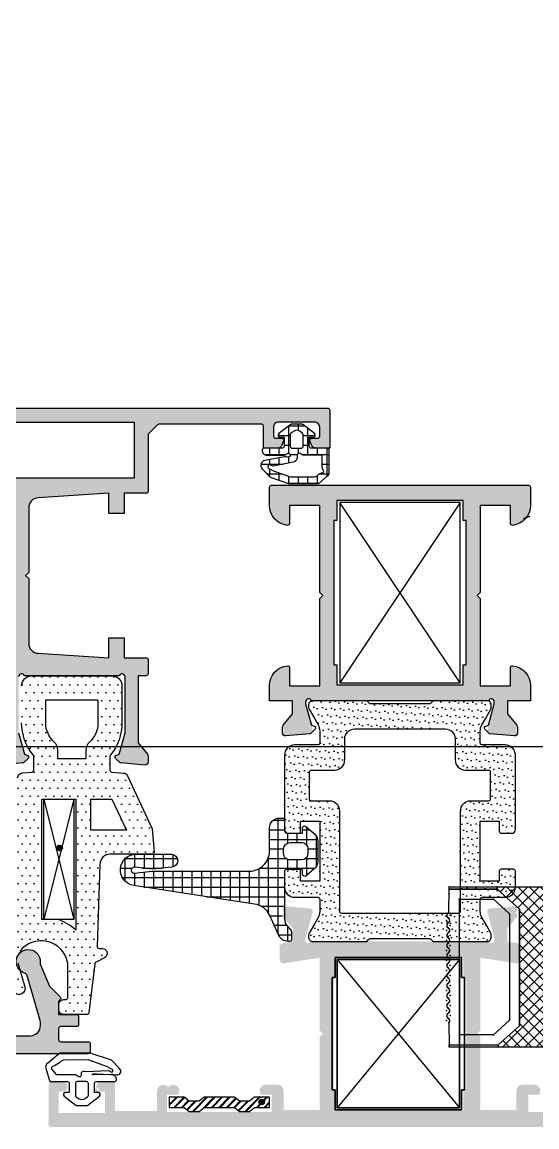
# Model space of a CAD drawing. Header units: inches. Extents: x 21 to 38546, y 13 to 15001.
# Drawn here: x 4541.56 to 4546.69, y 963.29 to 974.31 of the extents above; entities that cross this region are included whole.
import ezdxf

# ---------------------------------------------------------------- set-up
doc = ezdxf.new("R2010")
doc.units = ezdxf.units.IN
doc.header["$MEASUREMENT"] = 0
doc.set_wipeout_variables(frame=1)
for name, color, linetype, lineweight in [('Z_MİM_-KM-GLAZ', 8, 'Continuous', 25), ('Z_MİM_-KM-IZO-THERMAL', 8, 'Continuous', 25), ('Z_MİM_-KM-PAINT', 8, 'Continuous', 25), ('Z_MİM_-KM-WALL-PLASTER', 8, 'Continuous', 25), ('Z_MİM_1', 8, 'Continuous', 25), ('Z_MİM_Aksesuar', 8, 'Continuous', 25), ('Z_MİM_aksesuar_k', 8, 'Continuous', 25), ('Z_MİM_ALUMINIUM', 8, 'Continuous', 25), ('Z_MİM_fitiller_k', 8, 'Continuous', 25), ('Z_MİM_hatch_k', 8, 'Continuous', 25), ('Z_MİM_PROFIL', 8, 'Continuous', 25), ('Z_MİM_yazı_numara_k', 8, 'Continuous', 25)]:
    doc.layers.add(name, color=color, linetype=linetype, lineweight=lineweight)

# ---------------------------------------------------------------- blocks, each defined once
blk = doc.blocks.new('klips detay')
at = {"layer": 'Z_MİM_Aksesuar'}
h = blk.add_hatch(dxfattribs=at)
h.set_pattern_fill('ANSI37', color=256, scale=0.25, angle=-90, style=0)
h.set_pattern_definition([(315, (-4779.5639, 8940.09785), (0.56126601, 0.56126601), []), (45, (-4779.5639, 8940.09785), (-0.56126601, 0.56126601), [])])
h.paths.add_polyline_path([(0, -4.46), (0, 0), (-20.1, 0), (-20.1, -0.25), (-18, -2.14), (-18, -13.77), (-20.2, -15.75), (-20.2, -16), (0, -16), (0, -11.46), (-13.84, -11.46), (-13.9, -11.46), (-13.9, -4.46)])
blk.add_line((-25, -16), (-20.2, -16))
at = {"linetype": 'Continuous'}
for p in [(-20.59, -1.25), (-19, -2.69), (-19, -13.31), (-19, -13.31), (-18, -13.77), (-18, -13.77), (-25, -15.25), (-25, -15.25), (-25, -16), (-20.2, -16), (-20.2, -16)]:
    blk.add_point(p, dxfattribs=at)
at = {"layer": 'Z_MİM_Aksesuar'}
for p, q in [((-25.02, -2.47), (-25, -0.25)), ((-25, -0.25), (-20.1, -0.25)), ((-20.1, -0.25), (-18, -2.14)), ((-20.59, -1.25), (-24.01, -1.25)), ((-24.01, -14.75), (-24.01, -1.25)), ((-19, -2.69), (-20.59, -1.25)), ((-18, -2.14), (-18, -13.77)), ((-18, -13.77), (-18, -2.14)), ((-25.12, -2.94), (-25.05, -2.87)), ((-19, -13.31), (-19, -2.69)), ((-25.02, -3.47), (-25.13, -3.36)), ((-25.02, -4.47), (-25.13, -4.36)), ((-25.12, -3.94), (-25.05, -3.87)), ((-25.02, -5.47), (-25.13, -5.36)), ((-25.12, -4.94), (-25.05, -4.87)), ((-25.02, -6.47), (-25.13, -6.36)), ((-25.02, -6.47), (-25.13, -6.36)), ((-25.12, -5.94), (-25.05, -5.87)), ((-25.12, -5.94), (-25.05, -5.87)), ((-25.02, -7.47), (-25.13, -7.36)), ((-25.02, -7.47), (-25.13, -7.36)), ((-25.12, -6.94), (-25.05, -6.87)), ((-25.12, -6.94), (-25.05, -6.87)), ((-25.02, -8.47), (-25.13, -8.36)), ((-25.12, -7.94), (-25.05, -7.87)), ((-25.02, -9.47), (-25.13, -9.36)), ((-25.12, -8.94), (-25.05, -8.87)), ((-25.12, -9.94), (-25.05, -9.87)), ((-25.02, -10.47), (-25.13, -10.36)), ((-25.12, -10.94), (-25.05, -10.87)), ((-25.02, -11.47), (-25.13, -11.36)), ((-25.12, -11.94), (-25.05, -11.87)), ((-25.02, -12.47), (-25.13, -12.36)), ((-25.12, -12.94), (-25.05, -12.87)), ((-25.02, -13.47), (-25.13, -13.36)), ((-25.02, -13.47), (-25, -15.75)), ((-20.59, -14.75), (-19, -13.31)), ((-18, -13.77), (-20.2, -15.75)), ((-20.2, -15.75), (-18, -13.77)), ((-24.01, -14.75), (-20.59, -14.75)), ((-25, -15.75), (-20.2, -15.75))]:
    blk.add_line(p, q, dxfattribs=at)
for points in [[(0, -4.46), (0, 0), (-20.1, 0), (-20.1, -0.25), (-18, -2.14), (-18, -13.77), (-20.2, -15.75), (-20.2, -16), (0, -16), (0, -11.46), (-13.84, -11.46), (-13.9, -11.46), (-13.9, -4.46), (0, -4.46)], [(0, -4.46), (-13.9, -4.46), (-13.9, -11.46), (0, -11.46)]]:
    blk.add_lwpolyline(points, dxfattribs=at)
for centre, start, end in [((-24.91, -3.15), 134.9638, 223.5399), ((-25.26, -2.65), 314.9638, 37.8313), ((-24.91, -4.15), 134.9638, 223.5399), ((-25.26, -3.65), 314.9638, 37.8313), ((-24.91, -5.15), 134.9638, 223.5399), ((-25.26, -4.65), 314.9638, 37.8313), ((-25.26, -5.65), 314.9638, 37.8313), ((-25.26, -5.65), 314.9638, 37.8313), ((-24.91, -6.15), 134.9638, 223.5399), ((-24.91, -6.15), 134.9638, 223.5399), ((-25.26, -6.65), 314.9638, 37.8313), ((-25.26, -6.65), 314.9638, 37.8313), ((-24.91, -7.15), 134.9638, 223.5399), ((-24.91, -7.15), 134.9638, 223.5399), ((-25.26, -7.65), 314.9638, 37.8313), ((-24.91, -8.15), 134.9638, 223.5399), ((-25.26, -8.65), 314.9638, 37.8313), ((-24.91, -9.15), 134.9638, 223.5399), ((-25.26, -9.65), 314.9638, 37.8313), ((-24.91, -10.15), 134.9638, 223.5399), ((-24.91, -11.15), 134.9638, 223.5399), ((-25.26, -10.65), 314.9638, 37.8313), ((-24.91, -12.15), 134.9638, 223.5399), ((-25.26, -11.65), 314.9638, 37.8313), ((-24.91, -13.15), 134.9638, 223.5399), ((-25.26, -12.65), 314.9638, 37.8313)]:
    blk.add_arc(centre, 0.3, start, end, dxfattribs=at)
for p in [(-24.01, -1.25), (-25.26, -2.65), (-25.26, -2.65), (-25.12, -2.94), (-25.12, -2.94), (-25.05, -2.87), (-25.05, -2.87), (-25.02, -2.47), (-25.02, -2.47), (-24.91, -3.15), (-24.91, -3.15), (-25.26, -3.65), (-25.26, -3.65), (-25.13, -3.36), (-25.13, -3.36), (-25.13, -4.36), (-25.13, -4.36), (-25.12, -3.94), (-25.12, -3.94), (-25.05, -3.87), (-25.05, -3.87), (-25.02, -3.47), (-25.02, -3.47), (-24.91, -4.15), (-24.91, -4.15), (-25.26, -4.65), (-25.26, -4.65), (-25.13, -5.36), (-25.13, -5.36), (-25.12, -4.94), (-25.12, -4.94), (-25.05, -4.87), (-25.05, -4.87), (-25.02, -4.47), (-25.02, -4.47), (-25.02, -5.47), (-25.02, -5.47), (-25.02, -5.47), (-24.91, -5.15), (-24.91, -5.15), (-24.91, -5.15), (-24.91, -5.15), (-25.26, -5.65), (-25.26, -5.65), (-25.26, -5.65), (-25.26, -5.65), (-25.26, -5.65), (-25.26, -5.65), (-25.26, -5.65), (-25.13, -6.36), (-25.13, -6.36), (-25.13, -6.36), (-25.12, -5.94), (-25.12, -5.94), (-25.12, -5.94), (-25.05, -5.87), (-25.05, -5.87), (-25.05, -5.87), (-25.02, -6.47), (-25.02, -6.47), (-25.02, -6.47), (-24.91, -6.15), (-24.91, -6.15), (-24.91, -6.15), (-24.91, -6.15), (-24.91, -6.15), (-24.91, -6.15), (-24.91, -6.15), (-25.26, -6.65), (-25.26, -6.65), (-25.26, -6.65), (-25.26, -6.65), (-25.26, -6.65), (-25.26, -6.65), (-25.26, -6.65), (-25.26, -7.65), (-25.26, -7.65), (-25.26, -7.65), (-25.26, -7.65), (-25.13, -7.36), (-25.13, -7.36), (-25.13, -7.36), (-25.12, -6.94), (-25.12, -6.94), (-25.12, -6.94), (-25.05, -6.87), (-25.05, -6.87), (-25.05, -6.87), (-25.02, -7.47), (-25.02, -7.47), (-25.02, -7.47), (-24.91, -7.15), (-24.91, -7.15), (-24.91, -7.15), (-24.91, -7.15), (-24.91, -7.15), (-24.91, -7.15), (-24.91, -7.15), (-25.26, -8.65), (-25.26, -8.65), (-25.26, -8.65), (-25.26, -8.65), (-25.13, -8.36), (-25.13, -8.36), (-25.12, -7.94), (-25.12, -7.94), (-25.05, -7.87), (-25.05, -7.87), (-25.02, -8.47), (-25.02, -8.47), (-24.91, -8.15), (-24.91, -8.15), (-24.91, -8.15), (-24.91, -8.15), (-25.26, -9.65), (-25.26, -9.65), (-25.13, -9.36), (-25.13, -9.36), (-25.12, -8.94), (-25.12, -8.94), (-25.05, -8.87), (-25.05, -8.87), (-25.05, -9.87), (-25.05, -9.87), (-25.02, -9.47), (-25.02, -9.47), (-24.91, -9.15), (-24.91, -9.15), (-24.91, -9.15), (-24.91, -9.15), (-25.26, -10.65), (-25.26, -10.65), (-25.26, -10.65), (-25.26, -10.65), (-25.13, -10.36), (-25.13, -10.36), (-25.12, -9.94), (-25.12, -9.94), (-25.12, -10.94), (-25.12, -10.94), (-25.05, -10.87), (-25.05, -10.87), (-25.02, -10.47), (-25.02, -10.47), (-24.91, -10.15), (-24.91, -10.15), (-24.91, -10.15), (-24.91, -10.15), (-24.01, -10), (-25.26, -11.65), (-25.26, -11.65), (-25.26, -11.65), (-25.26, -11.65), (-25.13, -11.36), (-25.13, -11.36), (-25.12, -11.94), (-25.12, -11.94), (-25.05, -11.87), (-25.05, -11.87), (-25.02, -11.47), (-25.02, -11.47), (-24.91, -11.15), (-24.91, -11.15), (-24.91, -11.15), (-24.91, -11.15), (-24.91, -11.15), (-24.91, -11.15), (-24.91, -11.15), (-24.91, -11.15), (-25.26, -12.65), (-25.26, -12.65), (-25.26, -12.65), (-25.26, -12.65), (-25.13, -12.36), (-25.13, -12.36), (-25.12, -12.94), (-25.12, -12.94), (-25.05, -12.87), (-25.05, -12.87), (-25.02, -12.47), (-25.02, -12.47), (-24.91, -12.15), (-24.91, -12.15), (-24.91, -12.15), (-24.91, -12.15), (-24.91, -12.15), (-24.91, -12.15), (-24.91, -12.15), (-24.91, -12.15), (-24.91, -13.15), (-24.91, -13.15), (-24.91, -13.15), (-24.91, -13.15), (-24.01, -14.75), (-20.59, -14.75)]:
    blk.add_point(p, dxfattribs=at)
at = {"layer": 'Z_MİM_ALUMINIUM'}
for p, q in [((-20.1, 0), (-25, 0)), ((-25, 0), (-25, -0.25)), ((-20.1, -0.25), (-20.1, 0)), ((-25, -0.25), (-20.1, -0.25)), ((-20.2, -15.75), (-25, -15.75)), ((-25, -15.75), (-25, -16)), ((-20.2, -16), (-20.2, -15.75))]:
    blk.add_line(p, q, dxfattribs=at)
blk = doc.blocks.new('-KM-AL5 140_164')
blk.add_wipeout([(151.488, -34.02), (151.726, -15.48), (149.45, -15.45), (149.45, 7.15), (9.45, 7.15), (9.45, -15.45), (7.398, -15.45), (7.567, -34.061)])
h = blk.add_hatch()
h.set_pattern_fill('ANSI31', color=256, scale=0.016667, angle=270, style=0)
h.set_pattern_definition([(45, (80.1448, -105.584917), (0.037417734, -0.037417734), [])])
h.paths.add_polyline_path([(76.722, -34.05), (76.722, -33.95), (76.572, -33.95), (76.522, -33.99), (76.422, -33.99), (76.372, -33.95), (76.072, -33.95), (76.022, -33.99), (75.922, -33.99), (75.872, -33.95), (75.722, -33.95), (75.722, -34.05), (75.872, -34.05), (75.922, -34.09), (76.022, -34.09), (76.072, -34.05), (76.372, -34.05), (76.422, -34.09), (76.522, -34.09), (76.572, -34.05)])
h = blk.add_hatch()
h.set_pattern_fill('ANSI31', color=256, scale=0.016667, angle=90, style=0)
h.set_pattern_definition([(225, (168.53543, 32.41075), (-0.037417734, 0.037417734), [])])
h.paths.add_polyline_path([(76.722, -34.05), (76.722, -33.95), (76.572, -33.95), (76.522, -33.99), (76.422, -33.99), (76.372, -33.95), (76.072, -33.95), (76.022, -33.99), (75.922, -33.99), (75.872, -33.95), (75.722, -33.95), (75.722, -34.05), (75.872, -34.05), (75.922, -34.09), (76.022, -34.09), (76.072, -34.05), (76.372, -34.05), (76.422, -34.09), (76.522, -34.09), (76.572, -34.05)])
at = {"layer": 'Z_MİM_fitiller_k'}
h = blk.add_hatch(dxfattribs=at)
h.set_pattern_fill('NET', color=256, scale=0.03, angle=180, style=0)
h.set_pattern_definition([(180, (162.23452, 51.37497), (0, -0.09525), []), (270, (162.23452, 51.37497), (0.09525, 0), [])])
h.paths.add_polyline_path([(75.371, -31.838, -0.938467), (75.396, -31.525), (75.744, -31.525, -1), (75.744, -31.653), (75.554, -31.673), (75.379, -31.655, 1.05449), (75.372, -31.714), (75.554, -31.695, -0.025541), (75.575, -31.694), (76.522, -31.694, 0.414214), (76.722, -31.494), (76.722, -31.264, -0.414214), (76.822, -31.164), (76.852, -31.164, -0.414214), (76.872, -31.184), (76.872, -31.294, 0.392414), (76.891, -31.314, 0.010057), (76.892, -31.315), (77.012, -31.315, 0.079637), (77.018, -31.314), (77.052, -31.314), (77.052, -31.263, -0.612814), (77.084, -31.247), (77.167, -31.318, -0.219402), (77.202, -31.394), (77.202, -31.596, -0.219402), (77.167, -31.672), (77.084, -31.743, -0.612814), (77.052, -31.727), (77.052, -31.676), (77.018, -31.676, 0.07964), (77.012, -31.675), (76.892, -31.675, 0.414214), (76.872, -31.695), (76.872, -32.047, 0.317837), (76.852, -32.075), (76.852, -32.134, 0.175452), (76.859, -32.154), (76.872, -32.169), (76.872, -32.172, 0.175452), (76.895, -32.236), (76.938, -32.287, -0.175452), (76.942, -32.299), (76.942, -32.374, -0.414214), (76.922, -32.394), (76.907, -32.394, -0.293333), (76.816, -32.336), (76.725, -32.137, 0.252372), (76.574, -32.022)])
h.paths.add_polyline_path([(76.927, -31.582), (77.039, -31.582, 0.414213), (77.104, -31.517), (77.104, -31.517), (77.104, -31.473, 0.414214), (77.039, -31.408), (76.927, -31.408, 0.414213), (76.862, -31.473), (76.862, -31.517, 0.414214)], flags=16)
at = {"layer": 'Z_MİM_hatch_k'}
h = blk.add_hatch(color=256, dxfattribs=at)
h.paths.add_polyline_path([(75.512, -29.585, 0.414214), (75.492, -29.565), (75.272, -29.565), (75.272, -29.365), (75.122, -29.365), (75.122, -29.565), (74.416, -29.521, -0.396047), (74.322, -29.421), (74.322, -28.775), (74.292, -28.745), (74.322, -28.715), (74.322, -28.069, -0.396047), (74.416, -27.969), (75.122, -27.925), (75.122, -28.125), (75.272, -28.125), (75.272, -27.925), (75.492, -27.925, 0.414214), (75.512, -27.905), (75.512, -27.336), (75.6, -27.247, -0.200592), (75.628, -27.235), (76.642, -27.235, -0.414214), (76.662, -27.255), (76.662, -27.475), (76.799, -27.475, 0.312902), (76.846, -27.443), (76.861, -27.402, 0.523343), (76.842, -27.375), (76.782, -27.375, -0.414214), (76.762, -27.355), (76.762, -27.265, -0.414214), (76.812, -27.215), (77.172, -27.215, -0.414214), (77.222, -27.265), (77.222, -27.355, -0.414214), (77.202, -27.375), (77.142, -27.375, 0.523343), (77.123, -27.402), (77.139, -27.443, 0.312902), (77.185, -27.475), (77.297, -27.475), (77.322, -27.475), (77.322, -27.095, 0.414214), (77.302, -27.075), (72.392, -27.075, 0.414214), (72.292, -27.175), (72.292, -29.735, 0.414214), (72.312, -29.755), (72.412, -29.755, 0.414214), (72.432, -29.735), (72.432, -29.705), (72.692, -29.705, -0.414214), (72.712, -29.725), (72.712, -30.015, -0.414214), (72.692, -30.035), (72.432, -30.035), (72.432, -29.965, 0.57735), (72.402, -29.948), (72.302, -30.006, 0.267949), (72.292, -30.023), (72.292, -30.075, 0.414214), (72.392, -30.175), (73.462, -30.175, 0.414214), (73.512, -30.125), (73.512, -30.065, 0.414214), (73.462, -30.015), (73.262, -30.015, -0.414214), (73.212, -29.965), (73.212, -29.795, -0.414214), (73.262, -29.745), (74.092, -29.745), (74.092, -30.415), (73.999, -30.527, 0.175452), (73.992, -30.546), (73.992, -30.605, 0.440011), (74.025, -30.635), (74.265, -30.614, 0.176327), (74.277, -30.608), (74.316, -30.569, 0.573146), (74.307, -30.536), (74.279, -30.528), (74.222, -30.315), (74.222, -29.755, -0.843039), (74.28, -29.745), (75.224, -29.745, -0.843039), (75.282, -29.755), (75.282, -30.315), (75.225, -30.528), (75.197, -30.536, 0.573146), (75.188, -30.569), (75.227, -30.608, 0.176327), (75.239, -30.614), (75.48, -30.635, 0.440011), (75.512, -30.605), (75.512, -30.546, 0.175452), (75.505, -30.527), (75.412, -30.415), (75.412, -29.745), (75.492, -29.745, 0.414214), (75.512, -29.725)])
h.paths.add_polyline_path([(72.432, -29.565), (72.432, -27.315), (72.612, -27.315), (72.612, -27.215), (75.372, -27.215), (75.372, -27.775), (74.172, -27.775), (74.122, -27.775), (74.122, -27.925), (74.172, -27.925), (74.172, -28.405), (74.122, -28.445), (74.122, -29.045), (74.172, -29.085), (74.172, -29.515, -0.414214), (74.122, -29.565), (73.262, -29.565, 0.414214), (73.052, -29.775), (73.052, -30.015, -0.414214), (73.032, -30.035), (72.852, -30.035), (72.852, -29.725, 0.414214), (72.692, -29.565)], flags=16)
h = blk.add_hatch(dxfattribs=at)
h.set_pattern_fill('NET', color=256, scale=0.03, angle=180, style=0)
h.set_pattern_definition([(180, (192.24889, -18.0343), (0, -0.09525), []), (270, (192.24889, -18.0343), (0.09525, 0), [])])
h.paths.add_polyline_path([(76.872, -27.56), (76.676, -27.598, 0.594487), (76.649, -27.681), (76.729, -27.765), (76.921, -27.831), (77.213, -27.828), (77.301, -27.752, 0.218314), (77.318, -27.714), (77.318, -27.495, 0.414214), (77.298, -27.475), (77.138, -27.475, -0.414214), (77.118, -27.455), (77.118, -27.365), (77.158, -27.365, 0.715976), (77.171, -27.329), (77.054, -27.239, 0.165518), (77.042, -27.235), (76.945, -27.235, 0.165518), (76.933, -27.239), (76.816, -27.329, 0.715976), (76.828, -27.365), (76.868, -27.365), (76.868, -27.455, -0.414214), (76.848, -27.475), (76.668, -27.475, 0.414214), (76.648, -27.495, 0.414214), (76.698, -27.545), (76.86, -27.545, 0.196262), (76.895, -27.531, -1.871962), (76.901, -27.564, 0.148726)])
h.paths.add_polyline_path([(77.058, -27.455), (77.058, -27.339, 0.255859), (77.049, -27.323), (77.02, -27.304, 0.292354), (76.967, -27.304), (76.938, -27.323, 0.255859), (76.928, -27.339), (76.928, -27.455, 0.414214), (76.948, -27.475), (77.038, -27.475, 0.414214)], flags=16)
h.paths.add_polyline_path([(77.068, -27.545, -0.196262), (77.033, -27.531, 0.664495), (76.999, -27.545), (76.999, -27.566, -0.360529), (76.958, -27.615), (76.759, -27.653, -0.267949), (76.74, -27.646, 1.211391), (76.716, -27.677), (76.768, -27.704), (76.932, -27.761), (77.168, -27.759, 0.177462), (77.201, -27.747), (77.217, -27.732, -0.175046), (77.249, -27.72, 0.629075), (77.26, -27.696, -0.175045), (77.248, -27.664), (77.248, -27.545)], flags=16)
h = blk.add_hatch(dxfattribs=at)
h.set_pattern_fill('DOTS', color=256, scale=0.05, angle=180, style=0)
h.set_pattern_definition([(180, (168.31831, 41.39301), (-0.0396875, -0.079375), [0, -0.079375])])
h.paths.add_polyline_path([(74.252, -29.845, -0.414214), (74.352, -29.745), (75.152, -29.745, -0.414214), (75.252, -29.845), (75.252, -30.215, -0.178739), (75.132, -30.54), (75.132, -30.704), (75.267, -30.715, -0.267949), (75.308, -30.744), (75.554, -31.272), (75.571, -31.504, -0.434812), (75.551, -31.525), (75.036, -31.525), (75.032, -31.618, 0.017432), (75.032, -31.625), (75.004, -32.443, 0.450467), (75.024, -32.465), (75.054, -32.465, -0.791418), (75.076, -32.56), (74.984, -32.606), (74.922, -33.108, -0.378866), (74.902, -33.125), (74.672, -33.125, -1.732051), (74.715, -33.05, 0.300347), (74.712, -32.995), (74.712, -32.702, 0.891613), (74.199, -32.554), (74.284, -32.849, -0.810647), (74.18, -32.904), (74.036, -32.732, -0.176327), (74.012, -32.667), (74.012, -32.265), (74.212, -32.265), (74.212, -30.763, -0.388879), (74.258, -30.714), (74.372, -30.704), (74.372, -30.54, -0.178739), (74.252, -30.215)])
h.paths.add_polyline_path([(74.612, -30.575), (74.612, -30.434, -0.255924), (74.492, -30.215), (74.492, -29.985), (75.012, -29.985), (75.012, -30.215, -0.255924), (74.892, -30.434), (74.892, -30.575)], flags=16)
h.paths.add_polyline_path([(74.452, -30.975), (74.452, -32.175), (74.61, -32.175, -0.105295), (74.792, -32.284), (74.792, -30.975)], flags=16)
h.paths.add_polyline_path([(74.942, -30.975), (74.942, -31.285), (75.296, -31.285), (75.151, -30.975)], flags=16)
h = blk.add_hatch(dxfattribs=at)
h.set_pattern_fill('DOTS', color=256, scale=0.05, angle=240, style=0)
h.set_pattern_definition([(240, (599.646606, 28.59461), (0.048897016, -0.074057883), [0, -0.079375])])
h.paths.add_polyline_path([(77.116, -30.079, -0.131652), (77.112, -30.064), (77.112, -30.035, -0.414214), (77.152, -29.995), (77.692, -29.995), (77.722, -30.025), (78.322, -30.025), (78.352, -29.995), (78.892, -29.995, -0.414214), (78.932, -30.035), (78.932, -30.064, -0.131652), (78.928, -30.079), (78.873, -30.175), (78.838, -30.235, 0.131652), (78.822, -30.295), (78.822, -30.415, 0.414214), (78.842, -30.435), (79.072, -30.435, -0.414214), (79.172, -30.535), (79.172, -31.28, -0.236068), (79.152, -31.315), (79.032, -31.315, -0.414214), (79.012, -31.295), (79.012, -31.195), (78.822, -31.195), (78.822, -31.495), (78.822, -31.795), (79.012, -31.795), (79.012, -31.695, -0.414214), (79.032, -31.675), (79.152, -31.675, -0.414214), (79.172, -31.695), (79.172, -31.855, -0.414214), (79.072, -31.955), (78.842, -31.955, 0.414214), (78.822, -31.975), (78.822, -32.096, 0.131652), (78.838, -32.156), (78.873, -32.215), (78.928, -32.312, -0.131652), (78.932, -32.327), (78.932, -32.355, -0.414214), (78.892, -32.395), (78.352, -32.395), (78.322, -32.365), (77.722, -32.365), (77.692, -32.395), (77.152, -32.395, -0.414214), (77.112, -32.355), (77.112, -32.327, -0.131652), (77.116, -32.312), (77.172, -32.215), (77.206, -32.156, 0.131652), (77.222, -32.096), (77.222, -31.975, 0.414214), (77.202, -31.955), (76.972, -31.955, -0.414214), (76.872, -31.855), (76.872, -31.695, -0.414214), (76.892, -31.675), (77.012, -31.675, -0.414214), (77.032, -31.695), (77.032, -31.795), (77.222, -31.795), (77.222, -31.495), (77.222, -31.195), (77.032, -31.195), (77.032, -31.295, -0.414214), (77.012, -31.315), (76.892, -31.315, -0.236068), (76.872, -31.28), (76.872, -30.535, -0.414214), (76.972, -30.435), (77.202, -30.435, 0.414214), (77.222, -30.415), (77.222, -30.295, 0.131652), (77.206, -30.235), (77.172, -30.175)])
h.paths.add_polyline_path([(77.572, -30.275, 0.414214), (77.472, -30.375), (77.472, -30.585, -0.414214), (77.372, -30.685), (77.142, -30.685, 0.414214), (77.122, -30.705), (77.122, -30.975, 0.414214), (77.142, -30.995), (77.322, -30.995, -0.414214), (77.422, -31.095), (77.422, -32.095, 0.414214), (77.442, -32.115), (78.602, -32.115, 0.414214), (78.622, -32.095), (78.622, -31.095, -0.414214), (78.722, -30.995), (78.902, -30.995, 0.414214), (78.922, -30.975), (78.922, -30.705, 0.414214), (78.902, -30.685), (78.672, -30.685, -0.414214), (78.572, -30.585), (78.572, -30.375, 0.414214), (78.472, -30.275)], flags=16)
h = blk.add_hatch(dxfattribs=at)
h.set_pattern_fill('DOTS', color=256, scale=0.05, angle=60, style=0)
h.set_pattern_definition([(60, (-350.96638, -101.76878), (-0.048897016, 0.074057883), [0, -0.079375])])
h.paths.add_polyline_path([(77.116, -30.079, -0.131652), (77.112, -30.064), (77.112, -30.035, -0.414214), (77.152, -29.995), (77.692, -29.995), (77.722, -30.025), (78.322, -30.025), (78.352, -29.995), (78.892, -29.995, -0.414214), (78.932, -30.035), (78.932, -30.064, -0.131652), (78.928, -30.079), (78.873, -30.175), (78.838, -30.235, 0.131652), (78.822, -30.295), (78.822, -30.415, 0.414214), (78.842, -30.435), (79.072, -30.435, -0.414214), (79.172, -30.535), (79.172, -31.28, -0.236068), (79.152, -31.315), (79.032, -31.315, -0.414214), (79.012, -31.295), (79.012, -31.195), (78.822, -31.195), (78.822, -31.495), (78.822, -31.795), (79.012, -31.795), (79.012, -31.695, -0.414214), (79.032, -31.675), (79.152, -31.675, -0.414214), (79.172, -31.695), (79.172, -31.855, -0.414214), (79.072, -31.955), (78.842, -31.955, 0.414214), (78.822, -31.975), (78.822, -32.096, 0.131652), (78.838, -32.156), (78.873, -32.215), (78.928, -32.312, -0.131652), (78.932, -32.327), (78.932, -32.355, -0.414214), (78.892, -32.395), (78.352, -32.395), (78.322, -32.365), (77.722, -32.365), (77.692, -32.395), (77.152, -32.395, -0.414214), (77.112, -32.355), (77.112, -32.327, -0.131652), (77.116, -32.312), (77.172, -32.215), (77.206, -32.156, 0.131652), (77.222, -32.096), (77.222, -31.975, 0.414214), (77.202, -31.955), (76.972, -31.955, -0.414214), (76.872, -31.855), (76.872, -31.695, -0.414214), (76.892, -31.675), (77.012, -31.675, -0.414214), (77.032, -31.695), (77.032, -31.795), (77.222, -31.795), (77.222, -31.495), (77.222, -31.195), (77.032, -31.195), (77.032, -31.295, -0.414214), (77.012, -31.315), (76.892, -31.315, -0.236068), (76.872, -31.28), (76.872, -30.535, -0.414214), (76.972, -30.435), (77.202, -30.435, 0.414214), (77.222, -30.415), (77.222, -30.295, 0.131652), (77.206, -30.235), (77.172, -30.175)])
h.paths.add_polyline_path([(77.572, -30.275, 0.414214), (77.472, -30.375), (77.472, -30.585, -0.414214), (77.372, -30.685), (77.142, -30.685, 0.414214), (77.122, -30.705), (77.122, -30.975, 0.414214), (77.142, -30.995), (77.322, -30.995, -0.414214), (77.422, -31.095), (77.422, -32.095, 0.414214), (77.442, -32.115), (78.602, -32.115, 0.414214), (78.622, -32.095), (78.622, -31.095, -0.414214), (78.722, -30.995), (78.902, -30.995, 0.414214), (78.922, -30.975), (78.922, -30.705, 0.414214), (78.902, -30.685), (78.672, -30.685, -0.414214), (78.572, -30.585), (78.572, -30.375, 0.414214), (78.472, -30.275)], flags=16)
at = {"layer": 'Z_MİM_PROFIL'}
h = blk.add_hatch(color=256, dxfattribs=at)
h.paths.add_polyline_path([(79.302, -27.845, -0.414214), (79.322, -27.865), (79.322, -28.046, -0.381966), (79.144, -28.245, -0.447214), (79.122, -28.225), (79.122, -28.045), (78.822, -28.045), (78.822, -28.915), (78.792, -28.945), (78.822, -28.975), (78.822, -29.845), (79.122, -29.845), (79.122, -29.665, -0.447214), (79.144, -29.645, -0.381966), (79.322, -29.844), (79.322, -29.995), (79.092, -29.995), (79.092, -30.125), (79.185, -30.237, -0.697699), (79.157, -30.286, -1.138359), (79.16, -30.345), (78.919, -30.324, -0.176327), (78.907, -30.318), (78.889, -30.3), (78.97, -29.995), (78.96, -29.995, 0.707107), (78.904, -29.995), (78.022, -29.995), (77.14, -29.995, 0.843039), (77.082, -30.005), (77.082, -30.025), (77.156, -30.3), (77.137, -30.318, -0.176327), (77.125, -30.324), (76.885, -30.345, -1.138359), (76.887, -30.286, -0.697699), (76.859, -30.237), (76.952, -30.125), (76.952, -29.995), (76.722, -29.995), (76.722, -29.844, -0.381966), (76.9, -29.645, -0.447214), (76.922, -29.665), (76.922, -29.845), (77.222, -29.845), (77.222, -28.975), (77.252, -28.945), (77.222, -28.915), (77.222, -28.045), (76.922, -28.045), (76.922, -28.225, -0.447214), (76.9, -28.245, -0.381966), (76.722, -28.046), (76.722, -27.865, -0.414214), (76.742, -27.845), (78.022, -27.845)])
h.paths.add_polyline_path([(78.652, -29.835), (78.022, -29.835), (77.392, -29.835), (77.392, -29.635), (77.362, -29.635), (77.362, -28.195), (77.392, -28.195), (77.392, -27.995), (78.022, -27.995), (78.652, -27.995), (78.652, -28.195), (78.682, -28.195), (78.682, -29.635), (78.652, -29.635)], flags=16)
h = blk.add_hatch(color=256, dxfattribs=at)
h.paths.add_polyline_path([(79.302, -27.845, -0.414214), (79.322, -27.865), (79.322, -28.046, -0.381966), (79.144, -28.245, -0.447214), (79.122, -28.225), (79.122, -28.045), (78.822, -28.045), (78.822, -28.915), (78.792, -28.945), (78.822, -28.975), (78.822, -29.845), (79.122, -29.845), (79.122, -29.665, -0.447214), (79.144, -29.645, -0.381966), (79.322, -29.844), (79.322, -29.995), (79.092, -29.995), (79.092, -30.125), (79.185, -30.237, -0.697699), (79.157, -30.286, -1.138359), (79.16, -30.345), (78.919, -30.324, -0.176327), (78.907, -30.318), (78.889, -30.3), (78.97, -29.995), (78.96, -29.995, 0.707107), (78.904, -29.995), (78.022, -29.995), (77.14, -29.995, 0.843039), (77.082, -30.005), (77.082, -30.025), (77.156, -30.3), (77.137, -30.318, -0.176327), (77.125, -30.324), (76.885, -30.345, -1.138359), (76.887, -30.286, -0.697699), (76.859, -30.237), (76.952, -30.125), (76.952, -29.995), (76.722, -29.995), (76.722, -29.844, -0.381966), (76.9, -29.645, -0.447214), (76.922, -29.665), (76.922, -29.845), (77.222, -29.845), (77.222, -28.975), (77.252, -28.945), (77.222, -28.915), (77.222, -28.045), (76.922, -28.045), (76.922, -28.225, -0.447214), (76.9, -28.245, -0.381966), (76.722, -28.046), (76.722, -27.865, -0.414214), (76.742, -27.845), (78.022, -27.845)])
h.paths.add_polyline_path([(78.652, -29.835), (78.022, -29.835), (77.392, -29.835), (77.392, -29.635), (77.362, -29.635), (77.362, -28.195), (77.392, -28.195), (77.392, -27.995), (78.022, -27.995), (78.652, -27.995), (78.652, -28.195), (78.682, -28.195), (78.682, -29.635), (78.652, -29.635)], flags=16)
h = blk.add_hatch(color=256, dxfattribs=at)
h.paths.add_polyline_path([(77.14, -32.395), (78.022, -32.395), (78.904, -32.395, 0.843039), (78.962, -32.385), (78.962, -32.365), (78.889, -32.091), (78.907, -32.072, -0.176327), (78.919, -32.066), (79.16, -32.045, -1.138359), (79.157, -32.105, -0.697699), (79.185, -32.154), (79.092, -32.265), (79.092, -32.397), (79.188, -32.412, -0.368919), (79.222, -32.452), (79.222, -32.573, -0.461006), (79.176, -32.613), (78.822, -32.557), (78.822, -33.285), (78.792, -33.315), (78.822, -33.345), (78.822, -34.075), (79.182, -34.075), (79.182, -33.885, -0.414214), (79.242, -33.825), (79.362, -33.825, -0.648232), (79.407, -33.925), (79.302, -33.925), (79.302, -34.095), (80.342, -34.095), (80.342, -33.925), (80.237, -33.925, -1.074745), (80.332, -33.852, -0.742955), (80.442, -33.885), (80.442, -34.085), (80.862, -34.085), (80.862, -33.795), (80.999, -33.795, -0.746966), (81.026, -33.887, 0.236898), (81.042, -33.895), (80.962, -33.895), (80.962, -34.105), (81.422, -34.105), (81.422, -33.895), (81.342, -33.895, -4.221222), (81.358, -33.887, -0.746966), (81.385, -33.795), (81.522, -33.795), (81.522, -34.225, -0.414214), (81.502, -34.245), (74.542, -34.245, -0.414214), (74.522, -34.225), (74.522, -33.795), (74.659, -33.795, -0.746966), (74.686, -33.887, 0.236898), (74.702, -33.895), (74.622, -33.895), (74.622, -34.105), (75.082, -34.105), (75.082, -33.895), (75.002, -33.895, -4.221222), (75.018, -33.887, -0.746966), (75.045, -33.795), (75.182, -33.795), (75.182, -34.085), (75.602, -34.085), (75.602, -33.885, -0.742955), (75.712, -33.852, -1.074745), (75.807, -33.925), (75.702, -33.925), (75.702, -34.095), (76.742, -34.095), (76.742, -33.925), (76.637, -33.925, -0.648232), (76.682, -33.825), (76.802, -33.825, -0.414214), (76.862, -33.885), (76.862, -34.075), (77.222, -34.075), (77.222, -33.345), (77.252, -33.315), (77.222, -33.285), (77.222, -32.557), (76.868, -32.613, -0.461006), (76.822, -32.573), (76.822, -32.452, -0.368919), (76.856, -32.412), (76.952, -32.397), (76.952, -32.265), (76.859, -32.154, -0.697699), (76.887, -32.105, -1.138359), (76.885, -32.045), (77.125, -32.066, -0.176327), (77.137, -32.072), (77.156, -32.091), (77.074, -32.395), (77.084, -32.395, 0.707107)])
h.paths.add_polyline_path([(77.392, -32.555), (77.392, -32.755), (77.362, -32.755), (77.362, -33.875), (77.392, -33.875), (77.392, -34.075), (78.022, -34.075), (78.652, -34.075), (78.652, -33.875), (78.682, -33.875), (78.682, -32.755), (78.652, -32.755), (78.652, -32.555), (78.022, -32.555)], flags=16)
blk.add_hatch(color=256, dxfattribs=at).paths.add_polyline_path([(73.785, -33.975), (74.022, -34.211, -0.668179), (74.008, -34.245), (72.32, -34.245, -0.414214), (72.3, -34.225), (72.3, -33.055), (72.437, -33.055, -0.479475), (72.486, -33.116, -0.732886), (72.455, -33.161, 0.684518), (72.421, -33.176), (72.431, -33.365), (72.711, -33.365, 0.315299), (72.805, -33.299), (72.848, -33.182, 0.520567), (72.829, -33.155), (72.78, -33.155, -0.523343), (72.762, -33.128, -0.743381), (72.824, -33.055), (72.95, -33.055, -0.520567), (72.997, -33.122), (72.906, -33.374, -0.315299), (72.718, -33.505), (72.438, -33.505), (72.465, -34.018, 0.39896), (72.515, -34.065), (73.059, -34.065, 0.616747), (73.099, -33.985, -0.084286), (73.056, -33.9, -0.199477), (73.059, -33.862, -0.563498), (73.166, -33.729, -0.572963), (73.213, -33.78, 2.811597), (73.339, -33.696, -0.341999), (73.303, -33.662, -0.6163), (73.388, -33.547, -0.159853), (73.535, -33.635, 0.693564), (73.605, -33.608), (73.605, -33.591, -0.198912), (73.635, -33.521), (73.791, -33.365, -0.198942), (73.862, -33.335), (74.34, -33.335, 0.414217), (74.44, -33.235), (74.44, -33.199), (74.302, -32.714, -2.49922), (74.435, -32.616), (74.53, -32.84), (74.636, -32.946, -0.414214), (74.636, -32.975), (74.62, -32.99), (74.62, -33.125), (74.8, -33.125, -0.41418), (74.82, -33.145), (74.82, -33.225, -0.414214), (74.8, -33.245), (74.62, -33.245), (74.62, -33.395), (74.915, -33.395, -0.414214), (74.935, -33.415), (74.935, -33.495, -0.414214), (74.915, -33.515), (73.895, -33.515), (73.785, -33.625), (73.785, -33.794), (73.764, -33.815), (73.785, -33.836)])
at = {"layer": 'Z_MİM_yazı_numara_k'}
h = blk.add_hatch(dxfattribs=at)
h.set_pattern_fill('LINE', color=256, scale=0.0375, angle=225, style=0)
h.set_pattern_definition([(225, (48.9852373, -38.652608), (0.003314563, -0.003314563), [])])
edge = h.paths.add_edge_path()
edge.add_arc((74.631, -31.463), 0.0271, 0, 360)
h = blk.add_hatch(dxfattribs=at)
h.set_pattern_fill('LINE', color=256, scale=0.0375, angle=225, style=0)
h.set_pattern_definition([(225, (50.998418, -36.1200734), (0.003314563, -0.003314563), [])])
edge = h.paths.add_edge_path()
edge.add_arc((76.644, -33.996), 0.0271, 0, 360)
h = blk.add_hatch(dxfattribs=at)
h.set_pattern_fill('LINE', color=256, scale=0.0375, angle=45, style=0)
h.set_pattern_definition([(45, (197.681808, -37.0540915), (-0.00331456304, 0.00331456304), [])])
edge = h.paths.add_edge_path()
edge.add_arc((76.644, -33.996), 0.0271, 0, 360)
for points in [[(77.152, -29.995, 0.414214), (77.112, -30.035), (77.112, -30.064, 0.131652), (77.116, -30.079), (77.172, -30.175), (77.206, -30.235, -0.131652), (77.222, -30.295), (77.222, -30.415, -0.414214), (77.202, -30.435), (76.972, -30.435, 0.414214), (76.872, -30.535), (76.872, -31.28, 0.236068), (76.892, -31.315), (77.012, -31.315, 0.414214), (77.032, -31.295), (77.032, -31.195), (77.222, -31.195), (77.222, -31.495), (77.222, -31.795), (77.032, -31.795), (77.032, -31.695, 0.414214), (77.012, -31.675), (76.892, -31.675, 0.414214), (76.872, -31.695), (76.872, -31.855, 0.414214), (76.972, -31.955), (77.202, -31.955, -0.414214), (77.222, -31.975), (77.222, -32.096, -0.131652), (77.206, -32.156), (77.172, -32.215), (77.116, -32.312, 0.131652), (77.112, -32.327), (77.112, -32.355, 0.414214), (77.152, -32.395), (77.692, -32.395), (77.722, -32.365), (78.322, -32.365), (78.352, -32.395), (78.892, -32.395, 0.414214), (78.932, -32.355), (78.932, -32.327, 0.131652), (78.928, -32.312), (78.873, -32.215), (78.838, -32.156, -0.131652), (78.822, -32.096), (78.822, -31.975, -0.414214), (78.842, -31.955), (79.072, -31.955, 0.414214), (79.172, -31.855), (79.172, -31.695, 0.414214), (79.152, -31.675), (79.032, -31.675, 0.414214), (79.012, -31.695), (79.012, -31.795), (78.822, -31.795), (78.822, -31.495), (78.822, -31.195), (79.012, -31.195), (79.012, -31.295, 0.414214), (79.032, -31.315), (79.152, -31.315, 0.236068), (79.172, -31.28), (79.172, -30.535, 0.414214), (79.072, -30.435), (78.842, -30.435, -0.414214), (78.822, -30.415), (78.822, -30.295, -0.131652), (78.838, -30.235), (78.873, -30.175), (78.928, -30.079, 0.131652), (78.932, -30.064), (78.932, -30.035, 0.414214), (78.892, -29.995), (78.352, -29.995), (78.322, -30.025), (77.722, -30.025), (77.692, -29.995)], [(77.372, -30.685, 0.414214), (77.472, -30.585), (77.472, -30.375, -0.414214), (77.572, -30.275), (78.472, -30.275, -0.414214), (78.572, -30.375), (78.572, -30.585, 0.414214), (78.672, -30.685), (78.902, -30.685, -0.414214), (78.922, -30.705), (78.922, -30.975, -0.414214), (78.902, -30.995), (78.722, -30.995, 0.414214), (78.622, -31.095), (78.622, -32.095, -0.414214), (78.602, -32.115), (77.442, -32.115, -0.414214), (77.422, -32.095), (77.422, -31.095, 0.414214), (77.322, -30.995), (77.142, -30.995, -0.414214), (77.122, -30.975), (77.122, -30.705, -0.414214), (77.142, -30.685)]]:
    blk.add_lwpolyline(points, format="xyb", close=True)
for points in [[(77.376, -33.875), (77.346, -33.875), (77.346, -32.755), (77.376, -32.755), (77.376, -32.555), (78.006, -32.555), (78.636, -32.555), (78.636, -32.755), (78.666, -32.755), (78.666, -33.875), (78.636, -33.875), (78.636, -34.075), (78.006, -34.075), (77.376, -34.075)], [(76.372, -34.05), (76.422, -34.09), (76.522, -34.09), (76.572, -34.05), (76.722, -34.05), (76.722, -33.95), (76.572, -33.95), (76.522, -33.99), (76.422, -33.99), (76.372, -33.95), (76.072, -33.95), (76.022, -33.99), (75.922, -33.99), (75.872, -33.95), (75.722, -33.95), (75.722, -34.05), (75.872, -34.05), (75.922, -34.09), (76.022, -34.09), (76.072, -34.05)], [(76.372, -34.05), (76.422, -34.09), (76.522, -34.09), (76.572, -34.05), (76.722, -34.05), (76.722, -33.95), (76.572, -33.95), (76.522, -33.99), (76.422, -33.99), (76.372, -33.95), (76.072, -33.95), (76.022, -33.99), (75.922, -33.99), (75.872, -33.95), (75.722, -33.95), (75.722, -34.05), (75.872, -34.05), (75.922, -34.09), (76.022, -34.09), (76.072, -34.05)]]:
    blk.add_lwpolyline(points, close=True)
at = {"layer": 'Z_MİM_1'}
blk.add_line((79.316, -28.157), (79.249, -28.179), dxfattribs=at)
blk.add_line((79.316, -28.157), (79.249, -28.179), dxfattribs=at)
at = {"layer": 'Z_MİM_aksesuar_k'}
for p, q in [((78.622, -29.815), (77.422, -28.015)), ((78.622, -28.015), (77.422, -29.815)), ((78.622, -29.815), (77.422, -28.015)), ((78.622, -28.015), (77.422, -29.815)), ((74.772, -30.975), (74.472, -32.175)), ((74.472, -30.975), (74.772, -32.175)), ((77.396, -32.575), (78.616, -34.055)), ((78.616, -32.575), (77.396, -34.055)), ((78.616, -32.575), (77.396, -34.055)), ((77.396, -32.575), (78.616, -34.055)), ((77.396, -32.575), (78.616, -34.055)), ((78.616, -32.575), (77.396, -34.055))]:
    blk.add_line(p, q, dxfattribs=at)
for points in [[(78.622, -29.815), (78.622, -28.015), (77.422, -28.015), (77.422, -29.815)], [(78.622, -29.815), (78.622, -28.015), (77.422, -28.015), (77.422, -29.815)], [(74.772, -32.175), (74.472, -32.175), (74.472, -30.975), (74.772, -30.975)], [(78.616, -32.575), (77.396, -32.575), (77.396, -34.055), (78.616, -34.055)], [(77.396, -32.575), (78.616, -32.575), (78.616, -34.055), (77.396, -34.055)], [(78.616, -32.575), (77.396, -32.575), (77.396, -34.055), (78.616, -34.055)]]:
    blk.add_lwpolyline(points, close=True, dxfattribs=at)
at = {"layer": 'Z_MİM_ALUMINIUM', "elevation": 0.002}
blk.add_lwpolyline([(16.713, -30.45), (142.175, -30.45)], dxfattribs=at)
at = {"layer": 'Z_MİM_fitiller_k'}
for points in [[(77.118, -27.455), (77.118, -27.365), (77.158, -27.365, 0.715976), (77.171, -27.329), (77.054, -27.239, 0.165518), (77.042, -27.235), (76.945, -27.235, 0.165518), (76.933, -27.239), (76.816, -27.329, 0.715976), (76.828, -27.365), (76.868, -27.365), (76.868, -27.455, -0.414214), (76.848, -27.475), (76.668, -27.475, 0.414214), (76.648, -27.495, 0.414214), (76.698, -27.545), (76.86, -27.545, 0.196262), (76.895, -27.531, -1.871962), (76.901, -27.564, 0.148078), (76.872, -27.56, 0.000634), (76.872, -27.56), (76.676, -27.598, 0.594487), (76.649, -27.681), (76.729, -27.765), (76.921, -27.831), (77.213, -27.828), (77.301, -27.752, 0.218314), (77.318, -27.714), (77.318, -27.495, 0.414214), (77.298, -27.475), (77.138, -27.475, -0.414214)], [(77.02, -27.304, 0.292354), (76.967, -27.304), (76.938, -27.323, 0.255859), (76.928, -27.339), (76.928, -27.455, 0.414214), (76.948, -27.475), (77.038, -27.475, 0.414214), (77.058, -27.455), (77.058, -27.339, 0.255859), (77.049, -27.323)], [(76.716, -27.677), (76.768, -27.704), (76.932, -27.761), (77.168, -27.759, 0.177462), (77.201, -27.747), (77.217, -27.732, -0.175046), (77.249, -27.72, 0.629806), (77.26, -27.696, -0.000523), (77.26, -27.696, -0.175045), (77.248, -27.664), (77.248, -27.545), (77.068, -27.545, -0.196262), (77.033, -27.531, 0.664495), (76.999, -27.545), (76.999, -27.566, -0.360529), (76.958, -27.615), (76.759, -27.653, -0.267949), (76.74, -27.646, 1.211391)], [(75.744, -31.653), (75.554, -31.673), (75.379, -31.655, 1.05449), (75.372, -31.714), (75.554, -31.695, -0.026186), (75.575, -31.694), (76.522, -31.694, 0.414214), (76.722, -31.494), (76.722, -31.264, -0.414214), (76.822, -31.164), (76.852, -31.164, -0.414214), (76.872, -31.184), (76.872, -31.294, 0.414214), (76.892, -31.314), (77.052, -31.314), (77.052, -31.263, -0.612814), (77.084, -31.247), (77.167, -31.318, -0.219402), (77.202, -31.394), (77.202, -31.596, -0.219402), (77.167, -31.672), (77.084, -31.743, -0.612814), (77.052, -31.727), (77.052, -31.676), (76.892, -31.676, 0.414214), (76.872, -31.696), (76.872, -32.172, 0.175452), (76.895, -32.236), (76.938, -32.287, -0.175452), (76.942, -32.299), (76.942, -32.374, -0.414214), (76.922, -32.394), (76.907, -32.394, -0.293333), (76.816, -32.336), (76.725, -32.137, 0.252372), (76.574, -32.022), (75.371, -31.838, -0.938467), (75.396, -31.525), (75.744, -31.525, -1)], [(77.104, -31.517), (77.104, -31.517, -0.414213), (77.039, -31.582), (76.927, -31.582, -0.414214), (76.862, -31.517), (76.862, -31.473, -0.414213), (76.927, -31.408), (77.039, -31.408, -0.414214), (77.104, -31.473)], [(77.104, -31.517), (77.104, -31.517, -0.414213), (77.039, -31.582), (76.927, -31.582, -0.414214), (76.862, -31.517), (76.862, -31.473, -0.414213), (76.927, -31.408), (77.039, -31.408, -0.414214), (77.104, -31.473)], [(74.727, -33.813), (74.727, -33.903), (74.687, -33.903, 0.715976), (74.675, -33.939), (74.792, -34.029, 0.165518), (74.804, -34.033), (74.901, -34.033, 0.165518), (74.913, -34.029), (75.029, -33.939, 0.715976), (75.017, -33.903), (74.977, -33.903), (74.977, -33.813, -0.414214), (74.997, -33.793), (75.177, -33.793, 0.414214), (75.197, -33.773, 0.414214), (75.147, -33.723), (74.971, -33.726, -0.117448), (74.956, -33.723, -0.400605), (74.974, -33.715, -0.053856), (75.004, -33.715, 0.000634), (75.004, -33.715), (75.2, -33.726, 0.770223), (75.227, -33.664), (75.147, -33.58), (74.925, -33.506), (74.633, -33.509), (74.508, -33.611, 0.218314), (74.491, -33.649), (74.527, -33.773, 0.414214), (74.547, -33.793), (74.707, -33.793, -0.414214)], [(74.727, -33.813), (74.727, -33.903), (74.687, -33.903, 0.715976), (74.675, -33.939), (74.792, -34.029, 0.165518), (74.804, -34.033), (74.901, -34.033, 0.165518), (74.913, -34.029), (75.029, -33.939, 0.715976), (75.017, -33.903), (74.977, -33.903), (74.977, -33.813, -0.414214), (74.997, -33.793), (75.177, -33.793, 0.414214), (75.197, -33.773, 0.414214), (75.147, -33.723), (74.971, -33.726, -0.117448), (74.956, -33.723, -0.400605), (74.974, -33.715, -0.053856), (75.004, -33.715, 0.000634), (75.004, -33.715), (75.2, -33.726, 0.770223), (75.227, -33.664), (75.147, -33.58), (74.925, -33.506), (74.633, -33.509), (74.508, -33.611, 0.218314), (74.491, -33.649), (74.527, -33.773, 0.414214), (74.547, -33.793), (74.707, -33.793, -0.414214)], [(75.153, -33.671), (75.107, -33.646), (74.914, -33.577), (74.677, -33.579, 0.177462), (74.645, -33.591), (74.629, -33.605, -0.076022), (74.561, -33.643, 0.346278), (74.549, -33.668, -0.000523), (74.549, -33.668, -0.025659), (74.561, -33.679), (74.597, -33.723), (74.778, -33.723, -0.196262), (74.813, -33.737, 0.664495), (74.847, -33.723), (74.847, -33.702, -0.376032), (74.894, -33.694), (75.115, -33.684, -0.219372), (75.135, -33.69, 1.523096)], [(75.153, -33.671), (75.107, -33.646), (74.914, -33.577), (74.677, -33.579, 0.177462), (74.645, -33.591), (74.629, -33.605, -0.076022), (74.561, -33.643, 0.346278), (74.549, -33.668, -0.000523), (74.549, -33.668, -0.025659), (74.561, -33.679), (74.597, -33.723), (74.778, -33.723, -0.196262), (74.813, -33.737, 0.664495), (74.847, -33.723), (74.847, -33.702, -0.376032), (74.894, -33.694), (75.115, -33.684, -0.219372), (75.135, -33.69, 1.523096)], [(74.825, -33.964, 0.292354), (74.879, -33.964), (74.908, -33.945, 0.255859), (74.917, -33.929), (74.917, -33.813, 0.414214), (74.897, -33.793), (74.807, -33.793, 0.414214), (74.787, -33.813), (74.787, -33.929, 0.255859), (74.796, -33.945)], [(74.825, -33.964, 0.292354), (74.879, -33.964), (74.908, -33.945, 0.255859), (74.917, -33.929), (74.917, -33.813, 0.414214), (74.897, -33.793), (74.807, -33.793, 0.414214), (74.787, -33.813), (74.787, -33.929, 0.255859), (74.796, -33.945)]]:
    blk.add_lwpolyline(points, format="xyb", close=True, dxfattribs=at)
at = {"layer": 'Z_MİM_hatch_k'}
for points in [[(72.392, -27.075), (77.302, -27.075, -0.414214), (77.322, -27.095), (77.322, -27.475), (77.185, -27.475, -0.312902), (77.139, -27.443), (77.123, -27.402, -0.523343), (77.142, -27.375), (77.202, -27.375, 0.414214), (77.222, -27.355), (77.222, -27.265, 0.414214), (77.172, -27.215), (76.812, -27.215, 0.414214), (76.762, -27.265), (76.762, -27.355, 0.414214), (76.782, -27.375), (76.842, -27.375, -0.523343), (76.861, -27.402), (76.846, -27.443, -0.312902), (76.799, -27.475), (76.662, -27.475), (76.662, -27.255, 0.414214), (76.642, -27.235), (75.628, -27.235, 0.200592), (75.6, -27.247), (75.512, -27.336), (75.512, -27.905, -0.414214), (75.492, -27.925), (75.272, -27.925), (75.272, -28.125), (75.122, -28.125), (75.122, -27.925), (74.416, -27.969, 0.396047), (74.322, -28.069), (74.322, -28.715), (74.292, -28.745), (74.322, -28.775), (74.322, -29.421, 0.396047), (74.416, -29.521), (75.122, -29.565), (75.122, -29.365), (75.272, -29.365), (75.272, -29.565), (75.492, -29.565, -0.414214), (75.512, -29.585), (75.512, -29.725, -0.414214), (75.492, -29.745), (75.412, -29.745), (75.412, -30.415), (75.505, -30.527, -0.175452), (75.512, -30.546), (75.512, -30.605, -0.440011), (75.48, -30.635), (75.239, -30.614, -0.176327), (75.227, -30.608), (75.188, -30.569, -0.573146), (75.197, -30.536), (75.225, -30.528), (75.282, -30.315), (75.282, -29.755, 0.843039), (75.224, -29.745), (74.28, -29.745, 0.843039), (74.222, -29.755)], [(74.222, -30.315), (74.279, -30.528), (74.307, -30.536, -0.573146), (74.316, -30.569), (74.277, -30.608, -0.176327), (74.265, -30.614), (74.025, -30.635, -0.440011)], [(74.252, -29.845, -0.414214), (74.352, -29.745), (75.152, -29.745, -0.414214), (75.252, -29.845), (75.252, -30.215, -0.175046), (75.137, -30.535, 0.175046), (75.132, -30.548), (75.132, -30.685, 0.388879), (75.15, -30.705), (75.267, -30.715, -0.267949), (75.308, -30.744), (75.554, -31.272), (75.571, -31.504, -0.434812), (75.551, -31.525), (75.132, -31.525, 0.414214), (75.032, -31.625), (75.004, -32.443, 0.450467), (75.024, -32.465), (75.054, -32.465, -0.791418), (75.076, -32.56), (74.993, -32.601, 0.251345), (74.982, -32.617), (74.922, -33.108, -0.378866), (74.902, -33.125), (74.672, -33.125, -0.414214), (74.622, -33.075), (74.622, -33.025, -0.414214), (74.672, -32.975), (74.692, -32.975, 0.414214), (74.712, -32.955), (74.712, -32.622, 0.052578), (74.71, -32.601, 0.641753), (74.233, -32.495, 0.163753)], [(74.214, -32.608), (74.284, -32.849, -0.810647), (74.18, -32.904)], [(74.212, -30.763, -0.388879), (74.258, -30.714), (74.354, -30.705, 0.388879), (74.372, -30.685), (74.372, -30.548, 0.175046), (74.368, -30.535, -0.175046), (74.252, -30.215)]]:
    blk.add_lwpolyline(points, format="xyb", dxfattribs=at)
for points in [[(72.852, -29.725, 0.414214), (72.692, -29.565), (72.432, -29.565), (72.432, -27.315), (72.612, -27.315), (72.612, -27.215), (75.372, -27.215), (75.372, -27.775), (74.172, -27.775), (74.122, -27.775), (74.122, -27.925), (74.172, -27.925), (74.172, -28.405), (74.122, -28.445), (74.122, -29.045), (74.172, -29.085), (74.172, -29.515, -0.414214), (74.122, -29.565), (73.262, -29.565, 0.414214), (73.052, -29.775), (73.052, -30.015, -0.414214), (73.032, -30.035), (72.852, -30.035)], [(74.172, -29.515, -0.414214), (74.122, -29.565), (73.262, -29.565, 0.414214), (73.052, -29.775), (73.052, -30.015, -0.414214), (73.032, -30.035), (72.852, -30.035), (72.852, -29.725, 0.414214), (72.692, -29.565), (72.432, -29.565), (72.432, -27.315), (72.612, -27.315), (72.612, -27.215), (75.372, -27.215), (75.372, -27.775), (74.172, -27.775), (74.122, -27.775), (74.122, -27.925), (74.172, -27.925), (74.172, -28.405), (74.122, -28.445), (74.122, -29.045), (74.172, -29.085)], [(72.852, -29.725, 0.414214), (72.692, -29.565), (72.432, -29.565), (72.432, -27.315), (72.612, -27.315), (72.612, -27.215), (75.372, -27.215), (75.372, -27.775), (74.172, -27.775), (74.122, -27.775), (74.122, -27.925), (74.172, -27.925), (74.172, -28.405), (74.122, -28.445), (74.122, -29.045), (74.172, -29.085), (74.172, -29.515, -0.414214), (74.122, -29.565), (73.262, -29.565, 0.414214), (73.052, -29.775), (73.052, -30.015, -0.414214), (73.032, -30.035), (72.852, -30.035)], [(74.612, -30.575), (74.612, -30.484, 0.213422), (74.579, -30.409, -0.213422), (74.492, -30.215), (74.492, -29.985), (75.012, -29.985), (75.012, -30.215, -0.213422), (74.926, -30.409, 0.213422), (74.892, -30.484), (74.892, -30.575)], [(74.61, -32.175), (74.452, -32.175), (74.452, -30.975), (74.792, -30.975), (74.792, -32.284, 0.105295)]]:
    blk.add_lwpolyline(points, format="xyb", close=True, dxfattribs=at)
blk.add_lwpolyline([(75.296, -31.285), (74.942, -31.285), (74.942, -30.975), (75.151, -30.975)], close=True, dxfattribs=at)
at = {"layer": 'Z_MİM_PROFIL'}
blk.add_lwpolyline([(79.322, -28.046, -0.381966), (79.144, -28.245, -0.447214), (79.122, -28.225), (79.122, -28.045), (78.822, -28.045), (78.822, -28.915), (78.792, -28.945), (78.822, -28.975), (78.822, -29.845), (79.122, -29.845), (79.122, -29.665, -0.447214), (79.144, -29.645, -0.381966), (79.322, -29.844), (79.322, -29.995), (79.092, -29.995), (79.092, -30.125), (79.185, -30.237, -0.175452), (79.192, -30.256), (79.192, -30.315, -0.440011), (79.16, -30.345), (78.919, -30.324, -0.176327), (78.907, -30.318), (78.868, -30.279, -0.573146), (78.877, -30.246), (78.905, -30.238), (78.962, -30.025), (78.962, -30.005, 0.843039), (78.904, -29.995), (78.022, -29.995), (77.14, -29.995, 0.843039), (77.082, -30.005), (77.082, -30.025), (77.139, -30.238), (77.167, -30.246, -0.573146), (77.176, -30.279), (77.137, -30.318, -0.176327), (77.125, -30.324), (76.885, -30.345, -0.440011), (76.852, -30.315), (76.852, -30.256, -0.175452), (76.859, -30.237), (76.952, -30.125), (76.952, -29.995), (76.722, -29.995), (76.722, -29.844, -0.381966), (76.9, -29.645, -0.447214), (76.922, -29.665), (76.922, -29.845), (77.222, -29.845), (77.222, -28.975), (77.252, -28.945), (77.222, -28.915), (77.222, -28.045), (76.922, -28.045), (76.922, -28.225, -0.447214), (76.9, -28.245, -0.381966), (76.722, -28.046), (76.722, -27.865, -0.414214), (76.742, -27.845), (78.022, -27.845), (79.302, -27.845, -0.414214), (79.322, -27.865)], format="xyb", close=True, dxfattribs=at)
blk.add_lwpolyline([(79.322, -28.046, -0.381966), (79.144, -28.245, -0.447214), (79.122, -28.225), (79.122, -28.045), (78.822, -28.045), (78.822, -28.915), (78.792, -28.945), (78.822, -28.975), (78.822, -29.845), (79.122, -29.845), (79.122, -29.665, -0.447214), (79.144, -29.645, -0.381966), (79.322, -29.844), (79.322, -29.995), (79.092, -29.995), (79.092, -30.125), (79.185, -30.237, -0.175452), (79.192, -30.256), (79.192, -30.315, -0.440011), (79.16, -30.345), (78.919, -30.324, -0.176327), (78.907, -30.318), (78.868, -30.279, -0.573146), (78.877, -30.246), (78.905, -30.238), (78.962, -30.025), (78.962, -30.005, 0.843039), (78.904, -29.995), (78.022, -29.995), (77.14, -29.995, 0.843039), (77.082, -30.005), (77.082, -30.025), (77.139, -30.238), (77.167, -30.246, -0.573146), (77.176, -30.279), (77.137, -30.318, -0.176327), (77.125, -30.324), (76.885, -30.345, -0.440011), (76.852, -30.315), (76.852, -30.256, -0.175452), (76.859, -30.237), (76.952, -30.125), (76.952, -29.995), (76.722, -29.995), (76.722, -29.844, -0.381966), (76.9, -29.645, -0.447214), (76.922, -29.665), (76.922, -29.845), (77.222, -29.845), (77.222, -28.975), (77.252, -28.945), (77.222, -28.915), (77.222, -28.045), (76.922, -28.045), (76.922, -28.225, -0.447214), (76.9, -28.245, -0.381966), (76.722, -28.046), (76.722, -27.865, -0.414214), (76.742, -27.845), (78.022, -27.845), (79.302, -27.845, -0.414214), (79.322, -27.865)], format="xyb", close=True, dxfattribs=at)
for points in [[(78.652, -29.635), (78.682, -29.635), (78.682, -28.195), (78.652, -28.195), (78.652, -27.995), (78.022, -27.995), (77.392, -27.995), (77.392, -28.195), (77.362, -28.195), (77.362, -29.635), (77.392, -29.635), (77.392, -29.835), (78.022, -29.835), (78.652, -29.835)], [(78.652, -29.635), (78.682, -29.635), (78.682, -28.195), (78.652, -28.195), (78.652, -27.995), (78.022, -27.995), (77.392, -27.995), (77.392, -28.195), (77.362, -28.195), (77.362, -29.635), (77.392, -29.635), (77.392, -29.835), (78.022, -29.835), (78.652, -29.835)], [(78.636, -32.555), (78.006, -32.555), (77.376, -32.555), (77.376, -32.755), (77.346, -32.755), (77.346, -33.875), (77.376, -33.875), (77.376, -34.075), (78.006, -34.075), (78.636, -34.075), (78.636, -33.875), (78.666, -33.875), (78.666, -32.755), (78.636, -32.755)], [(77.376, -32.555), (78.006, -32.555), (78.636, -32.555), (78.636, -32.755), (78.666, -32.755), (78.666, -33.875), (78.636, -33.875), (78.636, -34.075), (78.006, -34.075), (77.376, -34.075), (77.376, -33.875), (77.346, -33.875), (77.346, -32.755), (77.376, -32.755)], [(78.636, -32.555), (78.006, -32.555), (77.376, -32.555), (77.376, -32.755), (77.346, -32.755), (77.346, -33.875), (77.376, -33.875), (77.376, -34.075), (78.006, -34.075), (78.636, -34.075), (78.636, -33.875), (78.666, -33.875), (78.666, -32.755), (78.636, -32.755)]]:
    blk.add_lwpolyline(points, close=True, dxfattribs=at)
for points in [[(74.62, -33.375, 0.414243), (74.64, -33.395), (74.915, -33.395, -0.414214), (74.935, -33.415), (74.935, -33.495, -0.414214), (74.915, -33.515), (73.907, -33.515, 0.198912)], [(73.862, -33.335), (74.34, -33.335, 0.414217), (74.44, -33.235), (74.44, -33.213, 0.069924), (74.437, -33.185), (74.308, -32.737, 0.253074), (74.282, -32.71, -2.106031), (74.436, -32.607, 0.125416), (74.439, -32.627), (74.53, -32.84), (74.636, -32.946, -0.414214), (74.636, -32.975), (74.626, -32.985, 0.198912), (74.62, -32.999), (74.62, -33.125), (74.8, -33.125, -0.41418), (74.82, -33.145), (74.82, -33.225, -0.414214), (74.8, -33.245), (74.64, -33.245, 0.414214), (74.62, -33.265), (74.62, -33.376)]]:
    blk.add_lwpolyline(points, format="xyb", dxfattribs=at)
at = {"layer": 'Z_MİM_yazı_numara_k'}
for centre in [(74.631, -31.463), (76.644, -33.996), (76.644, -33.996)]:
    blk.add_circle(centre, 0.0271, dxfattribs=at)
at = {"xscale": -0.1, "yscale": 0.1, "zscale": 0.1, "rotation": 180}
blk.add_blockref('klips detay', (81.012, -33.45, 0.002), dxfattribs=at)
blk.add_blockref('klips detay', (81.012, -33.45, 0.002), dxfattribs=at)

msp = doc.modelspace()

# ---------------------------------------------------------------- linework, layer by layer
at = {"layer": 'Z_MİM_-KM-IZO-THERMAL'}
msp.add_lwpolyline([(4654.257, 1293.058), (4654.257, 969.583), (3319.258, 969.583), (3319.258, 1624.583), (3029.258, 1624.583), (3029.258, 2594.584), (6844.258, 2594.584), (6844.258, 969.583), (5329.257, 969.583), (5329.257, 1293.058)], dxfattribs=at)
at = {"layer": 'Z_MİM_-KM-PAINT'}
msp.add_lwpolyline([(4657.257, 1293.058), (4657.257, 966.583), (3316.258, 966.583), (3316.258, 1621.583), (3026.258, 1621.583), (3026.258, 2597.584), (6847.258, 2597.584), (6847.258, 966.583), (5326.257, 966.583), (5326.257, 1293.058)], dxfattribs=at)
at = {"layer": 'Z_MİM_-KM-WALL-PLASTER'}
msp.add_lwpolyline([(4656.757, 1293.058), (4656.757, 967.083), (3316.758, 967.083), (3316.758, 1622.083), (3026.758, 1622.083), (3026.758, 2597.084), (6846.758, 2597.084), (6846.758, 967.083), (5326.757, 967.083), (5326.757, 1293.058)], dxfattribs=at)

# ---------------------------------------------------------------- next in the draw order: block references
at = {"layer": 'Z_MİM_-KM-GLAZ'}
msp.add_blockref('-KM-AL5 140_164', (4467.307, 997.533), dxfattribs=at)

doc.saveas('drawing.dxf')
